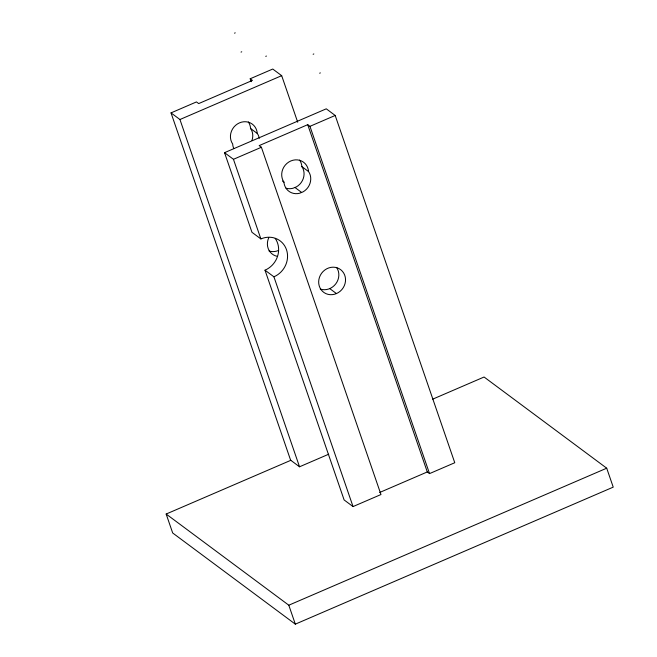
<?xml version="1.0" encoding="UTF-8"?>
<svg xmlns="http://www.w3.org/2000/svg" width="657" height="657" viewBox="0 0 657 657"><rect width="100%" height="100%" fill="white"/><g stroke="black" fill="none" stroke-linecap="round" stroke-linejoin="round"><path stroke-width="0.99" d="M234.524 33.154L235.222 32.85M241.045 52.092L241.743 51.796M265.74 56.354L266.438 56.059M328.722 454.209L299.526 466.79L290.608 460.163L171.025 112.889L196.459 101.925L198.693 103.584L252.419 80.425L250.194 78.766L272.762 69.042L281.681 75.67L297.711 122.235M313.143 54.26L313.832 53.956M171.025 112.889L179.944 119.517L281.681 75.67M319.663 73.198L320.353 72.902M353.039 506.58L273.92 276.811A21.238 19.538 -53.4 0 0 286.477 249.652A21.238 19.538 -53.4 0 0 260.878 238.926L251.96 232.299L224.538 152.67L326.274 108.824L335.193 115.46L454.767 462.733L429.53 473.607L427.296 471.948L307.722 124.674L259.162 145.608L261.396 147.267L380.97 494.54L353.039 506.58L344.12 499.944L265.001 270.183A21.238 19.538 -53.4 0 0 275.217 238.401M224.538 152.67L233.457 159.298L261.396 147.267M307.722 124.674L309.956 126.333L335.193 115.46M432.708 399.16L484.078 377.019L606.707 468.195L613.227 487.133L295.322 624.15L172.684 532.983L166.164 514.037L290.813 460.319M379.672 492.479L427.296 471.948M166.164 514.037L288.801 605.204L606.707 468.195M248.33 121.947A14.158 13.025 -53.4 0 1 250.58 128.485L257.265 133.453L258.201 134.981A14.158 13.025 -53.4 0 1 259.26 138.307M299.608 160.07A14.158 13.025 -53.4 0 1 301.859 166.607L308.552 171.584L309.488 173.103A14.158 13.025 -53.4 0 1 303.017 191.877L299.666 193.232A14.158 13.025 -53.4 0 1 284.087 183.41L283.98 182.17A14.158 13.025 -53.4 0 1 290.796 160.973A14.158 13.025 -53.4 0 1 308.552 171.584M294.936 187.467L301.629 192.444M282.494 181.061L283.98 182.17M329.757 288.604L336.45 293.572A14.158 13.025 -53.4 0 0 340.942 269.887A14.158 13.025 -53.4 0 0 318.916 279.381A14.158 13.025 -53.4 0 0 336.45 293.572M265.001 270.183L273.92 276.811M301.859 166.607L302.795 168.126A14.158 13.025 -53.4 0 1 296.323 186.908L292.981 188.263A14.158 13.025 -53.4 0 1 286.05 188.222M250.58 128.485L251.516 130.004A14.158 13.025 -53.4 0 1 251.976 140.458M309.956 126.333L429.53 473.607M250.194 78.766L251.196 81.682M233.457 159.298L260.878 238.926M179.944 119.517L299.526 466.79M288.801 605.204L295.322 624.15M336.573 267.407A14.158 13.025 -53.4 0 1 335.817 283.799A14.158 13.025 -53.4 0 1 320.296 289.08M277.369 256.361A14.158 13.025 -53.4 0 1 268.754 237.768M278.478 250.473A14.158 13.025 -53.4 0 1 269.009 250.958M257.265 133.453A14.158 13.025 -53.4 0 0 239.509 122.851A14.158 13.025 -53.4 0 0 232.701 144.039L232.8 145.279A14.158 13.025 -53.4 0 0 233.859 148.605"/></g></svg>
